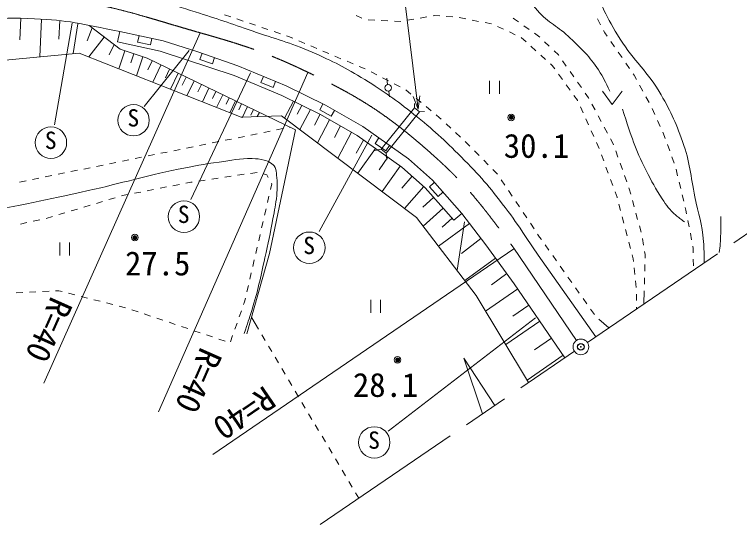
# Model space of a CAD drawing. Units: millimetres, scale not verified. Extents: x 40000 to 680000, y 20000 to 380000.
# Drawn here: x 515651 to 570946, y 273589 to 312467 of the extents above; entities that cross this region are included whole.
import ezdxf
from ezdxf.enums import TextEntityAlignment as Align

# ---------------------------------------------------------------- set-up
doc = ezdxf.new("R2010")
doc.units = ezdxf.units.MM
doc.header["$LTSCALE"] = 1000
doc.header["$PDMODE"] = 32
doc.header["$PDSIZE"] = 500
doc.linetypes.add('CHAIN', pattern=[18.5, 12, -1.5, 3.5, -1.5])
for name, color, linetype, lineweight in [('M-BGD', 7, 'Continuous', 13), ('M-BGD-HTXT', 7, 'Continuous', 13), ('M-BGD-OTRS1', 7, 'Continuous', 13), ('M-BMK', 2, 'CHAIN', 13), ('M-BMK-SRVR', 3, 'Continuous', 13), ('M-STR-HTXT', 7, 'Continuous', 13)]:
    doc.layers.add(name, color=color, linetype=linetype, lineweight=lineweight)
doc.layers.add('M-OTRS', color=6, linetype='Continuous')
doc.styles.add('ＭＳ ゴシック', font='')
doc.styles.get('ＭＳ ゴシック').set_extended_font_data('MS Gothic')

msp = doc.modelspace()

# ---------------------------------------------------------------- linework, layer by layer
at = {"layer": 'M-BGD'}
for p, q in [((532142, 312291), (531668, 312451)), ((516136, 312177), (516062, 310545)), ((517709, 312118), (517578, 309245)), ((519107, 312004), (519043, 310582)), ((533089, 311969), (532616, 312130)), ((541697, 312391), (542150, 312180)), ((542623, 312052), (543123, 312030)), ((543622, 312009), (544122, 311987)), ((544622, 311966), (545121, 311944)), ((545614, 312024), (546107, 312110)), ((546599, 312196), (547092, 312281)), ((547585, 312367), (547687, 312385)), ((547687, 312385), (548082, 312358)), ((548581, 312325), (549080, 312293)), ((549576, 312237), (550066, 312140)), ((550557, 312043), (551047, 311946)), ((553785, 312124), (553690, 312192)), ((554097, 311902), (553785, 312124)), ((560120, 312133), (560353, 311690)), ((520491, 311765), (520120, 309487)), ((521574, 311451), (521181, 310458)), ((521345, 311626), (523701, 309826)), ((534036, 311647), (533562, 311808)), ((534982, 311325), (534509, 311486)), ((551538, 311849), (552029, 311752)), ((552488, 311560), (552941, 311348)), ((554913, 311323), (554505, 311613)), ((523685, 311168), (523515, 310386)), ((523685, 311168), (526980, 310451)), ((525151, 310849), (525044, 310360)), ((535929, 311003), (535456, 311164)), ((536561, 310788), (536402, 310842)), ((536867, 310659), (536561, 310788)), ((553394, 311137), (553847, 310925)), ((555627, 310816), (555320, 311033)), ((555716, 310730), (555627, 310816)), ((560585, 311247), (560676, 311073)), ((560676, 311073), (560849, 310823)), ((522492, 310750), (521332, 309232)), ((525044, 310360), (526021, 310148)), ((526021, 310148), (526128, 310636)), ((526980, 310451), (529629, 309627)), ((537788, 310269), (537328, 310464)), ((554298, 310711), (554670, 310377)), ((556441, 310041), (556079, 310385)), ((561133, 310412), (561418, 310001)), ((523251, 310170), (522865, 309384)), ((524069, 309701), (523603, 308331)), ((523701, 309826), (525758, 309126)), ((538709, 309879), (538249, 310074)), ((539630, 309489), (539169, 309684)), ((555042, 310043), (555414, 309709)), ((557129, 309386), (556803, 309696)), ((508540, 308386), (520579, 309530)), ((520579, 309530), (532928, 304633)), ((524754, 309468), (524520, 308783)), ((525438, 309235), (524949, 307797)), ((525758, 309126), (537084, 303686)), ((529629, 309627), (532683, 308560)), ((529963, 309510), (529798, 309038)), ((530742, 308708), (530907, 309180)), ((540551, 309100), (540090, 309294)), ((555786, 309375), (556158, 309041)), ((557158, 309345), (557129, 309386)), ((561702, 309590), (561986, 309178)), ((526138, 308944), (525809, 308259)), ((526822, 308615), (526193, 307304)), ((529798, 309038), (530742, 308708)), ((532683, 308560), (536370, 307030)), ((541472, 308710), (541011, 308905)), ((556530, 308707), (556665, 308586)), ((556665, 308586), (556852, 308327)), ((557733, 308527), (557446, 308936)), ((562271, 308767), (562555, 308356)), ((527478, 308300), (527163, 307645)), ((542393, 308320), (541932, 308515)), ((543285, 307870), (542842, 308101)), ((558309, 307710), (558021, 308118)), ((528133, 307985), (527548, 306767)), ((528742, 307693), (528450, 307083)), ((534640, 307748), (534448, 307286)), ((544172, 307408), (543729, 307639)), ((544112, 307124), (544038, 307624)), ((557146, 307923), (557439, 307518)), ((562840, 307945), (562905, 307850)), ((562905, 307850), (563090, 307512)), ((529352, 307400), (528807, 306267)), ((529918, 307128), (529646, 306561)), ((534448, 307286), (535372, 306903)), ((535372, 306903), (535563, 307365)), ((536370, 307030), (539374, 305544)), ((545059, 306947), (544616, 307178)), ((551884, 307423), (551884, 306423)), ((552634, 306423), (552634, 307423)), ((557732, 307113), (558026, 306708)), ((558885, 306892), (558597, 307301)), ((563330, 307074), (563569, 306635)), ((530484, 306856), (529978, 305803)), ((531011, 306603), (530758, 306076)), ((531537, 306350), (531067, 305371)), ((544192, 306630), (544258, 306182)), ((545889, 306398), (545502, 306715)), ((559440, 306103), (559172, 306483)), ((560489, 306615), (561239, 305615)), ((561239, 305615), (561989, 306615)), ((532027, 306115), (531792, 305625)), ((532517, 305880), (532079, 304969)), ((536935, 305858), (536251, 304569)), ((546663, 305764), (546276, 306081)), ((558319, 306303), (558579, 305945)), ((558579, 305945), (558602, 305892)), ((559457, 306072), (559440, 306103)), ((563809, 306196), (564049, 305757)), ((532972, 305661), (532753, 305206)), ((533427, 305442), (533016, 304587)), ((537576, 305540), (537218, 304865)), ((539165, 305633), (538929, 305192)), ((539374, 305544), (542217, 303924)), ((547436, 305130), (547049, 305447)), ((558807, 305436), (559011, 304980)), ((559929, 305190), (559693, 305631)), ((564274, 305311), (564478, 304855)), ((532928, 304633), (536006, 304754)), ((533878, 305226), (533672, 304798)), ((534328, 305009), (534171, 304682)), ((546322, 296993), (536006, 304754)), ((538218, 305223), (537408, 303699)), ((538961, 304858), (538528, 304042)), ((538929, 305192), (539811, 304720)), ((539811, 304720), (540047, 305161)), ((548049, 304628), (547823, 304814)), ((560401, 304309), (560165, 304750)), ((539681, 304448), (538748, 302691)), ((548201, 304487), (548049, 304628)), ((548932, 303804), (548566, 304145)), ((559216, 304524), (559420, 304067)), ((564683, 304399), (564887, 303942)), ((537084, 303686), (535103, 294236)), ((535639, 303666), (536129, 303765)), ((536619, 303864), (536685, 303877)), ((540515, 303973), (540045, 303088)), ((542217, 303924), (545689, 301459)), ((559625, 303611), (559829, 303155)), ((560873, 303427), (560637, 303868)), ((532698, 303073), (533188, 303172)), ((533678, 303271), (534169, 303370)), ((534659, 303469), (535149, 303567)), ((541341, 303485), (540300, 301524)), ((543443, 303054), (543153, 302646)), ((549663, 303122), (549297, 303463)), ((565091, 303486), (565231, 303174)), ((565231, 303174), (565284, 303025)), ((529757, 302480), (530248, 302579)), ((530738, 302678), (531228, 302776)), ((531718, 302875), (532208, 302974)), ((542281, 302898), (541702, 301904)), ((543153, 302646), (543969, 302067)), ((543969, 302067), (544258, 302475)), ((550230, 302592), (550028, 302781)), ((550387, 302432), (550230, 302592)), ((560033, 302698), (560238, 302242)), ((561306, 302619), (561109, 302987)), ((561334, 302541), (561306, 302619)), ((565453, 302554), (565621, 302083)), ((526817, 301886), (527307, 301985)), ((527797, 302084), (528287, 302183)), ((528777, 302282), (529267, 302381)), ((543186, 302255), (541843, 300363)), ((551086, 301718), (550737, 302075)), ((561672, 301600), (561503, 302070)), ((523876, 301291), (524366, 301391)), ((524856, 301491), (525346, 301590)), ((525836, 301689), (526327, 301788)), ((544132, 301583), (543460, 300637)), ((545689, 301459), (547532, 299827)), ((551786, 301003), (551436, 301361)), ((560417, 301775), (560590, 301306)), ((565789, 301612), (565957, 301142)), ((521917, 300890), (522407, 300990)), ((522897, 301090), (523387, 301190)), ((545078, 300911), (543698, 298968)), ((560763, 300837), (560936, 300368)), ((562010, 300659), (561841, 301129)), ((518978, 300288), (519468, 300388)), ((519958, 300489), (520447, 300589)), ((520937, 300689), (521427, 300789)), ((532671, 300210), (533165, 300284)), ((533660, 300358), (534155, 300431)), ((534635, 300313), (534887, 300236)), ((552484, 300290), (552136, 300646)), ((552485, 300288), (552484, 300290)), ((566111, 300667), (566227, 300180)), ((516039, 299687), (516529, 299787)), ((517019, 299887), (517508, 299988)), ((517998, 300088), (518488, 300188)), ((529704, 299768), (530198, 299842)), ((530693, 299916), (531187, 299989)), ((531682, 300063), (532176, 300137)), ((534887, 300236), (535006, 300032)), ((545980, 300133), (545190, 299240)), ((547532, 299827), (549761, 297307)), ((553043, 299458), (552764, 299873)), ((561109, 299899), (561282, 299430)), ((562348, 299717), (562179, 300188)), ((526754, 299223), (527245, 299318)), ((527736, 299414), (528227, 299509)), ((528717, 299604), (529091, 299677)), ((529091, 299677), (529209, 299695)), ((535275, 299568), (535171, 299116)), ((535257, 299599), (535275, 299568)), ((546873, 299343), (545404, 297684)), ((547669, 299671), (547295, 299340)), ((547295, 299340), (547958, 298591)), ((562542, 299179), (562517, 299247)), ((562654, 298766), (562542, 299179)), ((566343, 299694), (566460, 299208)), ((523810, 298645), (523857, 298659)), ((523857, 298659), (524300, 298745)), ((524791, 298841), (525282, 298936)), ((525773, 299032), (526263, 299127)), ((535059, 298629), (534947, 298141)), ((547958, 298591), (548332, 298923)), ((553600, 298628), (553321, 299043)), ((561456, 298961), (561608, 298549)), ((566576, 298721), (566692, 298235)), ((521895, 298071), (522374, 298214)), ((522853, 298358), (523332, 298502)), ((547617, 298524), (546787, 297790)), ((554158, 297798), (553879, 298213)), ((561608, 298549), (561623, 298490)), ((562917, 297801), (562785, 298284)), ((519979, 297496), (520458, 297640)), ((520937, 297783), (521416, 297927)), ((534835, 297654), (534723, 297167)), ((548351, 297694), (546821, 296341)), ((561750, 298006), (561876, 297523)), ((566808, 297749), (566855, 297552)), ((566855, 297552), (566911, 297260)), ((518063, 296921), (518542, 297065)), ((519021, 297209), (519500, 297352)), ((550866, 291057), (546322, 296993)), ((549761, 297307), (549162, 296777)), ((549761, 297307), (551603, 294899)), ((554715, 296968), (554437, 297383)), ((562003, 297039), (562130, 296555)), ((563179, 296836), (563048, 297319)), ((516110, 296494), (516598, 296600)), ((517087, 296707), (517575, 296813)), ((534610, 296679), (534498, 296192)), ((550351, 296537), (547992, 294811)), ((549028, 296929), (548263, 296253)), ((549970, 296652), (549402, 292969)), ((555273, 296138), (554994, 296553)), ((567006, 296769), (567101, 296278)), ((562257, 296072), (562383, 295588)), ((563442, 295872), (563311, 296354)), ((534386, 295705), (534274, 295218)), ((551230, 295387), (549750, 294255)), ((554674, 295474), (555593, 294121)), ((555702, 295499), (555552, 295723)), ((555835, 295311), (555702, 295499)), ((563628, 294890), (563544, 295383)), ((567197, 295787), (567292, 295296)), ((519104, 295088), (519104, 294088)), ((519854, 294088), (519854, 295088)), ((534162, 294730), (534050, 294243)), ((551603, 294899), (553772, 291935)), ((556413, 294495), (556124, 294903)), ((562510, 295104), (562637, 294621)), ((567387, 294805), (567418, 294641)), ((535103, 294236), (533369, 288131)), ((563749, 294175), (563711, 294397)), ((563742, 293900), (563749, 294175)), ((567418, 294641), (567421, 294308)), ((533938, 293756), (533826, 293269)), ((552341, 293891), (550005, 292181)), ((555593, 294121), (559988, 287904)), ((556991, 293679), (556702, 294087)), ((562763, 294137), (562841, 293842)), ((562841, 293842), (562860, 293648)), ((567424, 293808), (567427, 293308)), ((557569, 292862), (557280, 293271)), ((562911, 293150), (562961, 292653)), ((563717, 292900), (563730, 293400)), ((533713, 292781), (533601, 292294)), ((553195, 292723), (552027, 291868)), ((558147, 292046), (557858, 292454)), ((563012, 292155), (563062, 291658)), ((563691, 291901), (563704, 292400)), ((533489, 291807), (533377, 291320)), ((554038, 291546), (551583, 289864)), ((553772, 291935), (557632, 286300)), ((558725, 291230), (558436, 291638)), ((516286, 291274), (515786, 291251)), ((517285, 291320), (516785, 291297)), ((518284, 291367), (517784, 291344)), ((519029, 291401), (518783, 291390)), ((519275, 291339), (519029, 291401)), ((520245, 291095), (519760, 291217)), ((521214, 290850), (520730, 290972)), ((554860, 284412), (550866, 291057)), ((563080, 291159), (563087, 290659)), ((563653, 290401), (563679, 291401)), ((522184, 290606), (521699, 290728)), ((523154, 290361), (522669, 290483)), ((533203, 290564), (533128, 290352)), ((533265, 290832), (533203, 290564)), ((542820, 290726), (542820, 289726)), ((543570, 289726), (543570, 290726)), ((554879, 290318), (553651, 289477)), ((559302, 290414), (559014, 290822)), ((524123, 290117), (523639, 290239)), ((525072, 289801), (524598, 289960)), ((532960, 289881), (532793, 289410)), ((559880, 289598), (559591, 290006)), ((563093, 290159), (563095, 290021)), ((526020, 289482), (525546, 289641)), ((526967, 289162), (526494, 289322)), ((533749, 289346), (534259, 288485)), ((560969, 288573), (560221, 289236)), ((527915, 288843), (527441, 289003)), ((528863, 288524), (528389, 288684)), ((532625, 288939), (532457, 288468)), ((555720, 289090), (553119, 287309)), ((529811, 288205), (529337, 288364)), ((530758, 287885), (530284, 288045)), ((531706, 287566), (531232, 287726)), ((532289, 287997), (532122, 287526)), ((534514, 288055), (534769, 287625)), ((556611, 287790), (555310, 286899)), ((535024, 287195), (535279, 286765)), ((557502, 286489), (554746, 284601)), ((535534, 286335), (535789, 285905)), ((552297, 282666), (549922, 286277)), ((549922, 286277), (551343, 282016)), ((536044, 285475), (536299, 285045)), ((536554, 284615), (536809, 284184)), ((537064, 283754), (537319, 283324)), ((537574, 282894), (537829, 282464)), ((538084, 282034), (538339, 281604)), ((538594, 281174), (538849, 280744)), ((539104, 280314), (539359, 279883)), ((539614, 279453), (539869, 279023)), ((540124, 278593), (540379, 278163)), ((540634, 277733), (540889, 277303)), ((541144, 276873), (541399, 276443)), ((541654, 276013), (541906, 275588))]:
    msp.add_line(p, q, dxfattribs=at)
for points in [[(523515, 310386), (526769, 309678), (532403, 307810), (536039, 306301), (538999, 304837), (541787, 303249), (545190, 300831)], [(545190, 300831), (546965, 299260), (549162, 296777)]]:
    msp.add_lwpolyline(points, dxfattribs=at)
for centre, radius in [((544157, 306878), 250), ((553535, 304620), 150), ((553535, 304620), 120), ((553535, 304620), 90), ((553535, 304620), 60), ((553535, 304620), 30), ((553535, 304620), 20), ((524830, 295461), 150), ((524830, 295461), 120), ((524830, 295461), 90), ((524830, 295461), 60), ((524830, 295461), 30), ((524830, 295461), 20), ((544867, 286138), 150), ((544867, 286138), 120), ((544867, 286138), 90), ((544867, 286138), 60), ((544867, 286138), 30), ((544867, 286138), 20)]:
    msp.add_circle(centre, radius, dxfattribs=at)
for points, knots in [([(477916, 318173), (478399, 317950), (478658, 317848), (479160, 317850), (479740, 317852), (480021, 318131), (480565, 318335), (481736, 318774), (482363, 319091), (483521, 319562), (485021, 320173), (485831, 320597), (487366, 321113), (490636, 322213), (492502, 322748), (495869, 323502), (499206, 324249), (501111, 324577), (504520, 324847), (507124, 325053), (508604, 324996), (511207, 324774), (514735, 324473), (516675, 323964), (520140, 323238), (523752, 322483), (525822, 322135), (529281, 320849), (530287, 320475), (530790, 320119), (531716, 319577), (532995, 318828), (533456, 318011), (534769, 317323), (535608, 316883), (536120, 316651), (537059, 316523), (537799, 316423), (538263, 316518), (538949, 316814), (539532, 317066), (539682, 317480), (540143, 317916), (540517, 318270), (540663, 318546), (541091, 318832), (541690, 319231), (542086, 319382), (542782, 319564), (543652, 319792), (544165, 319800), (545054, 319930), (546448, 320134), (547225, 320325), (548632, 320389), (549370, 320423), (549806, 320505), (550522, 320325), (550955, 320216), (551206, 320116), (551556, 319840), (552081, 319426), (552311, 319098), (552639, 318515), (553253, 317424), (553276, 316662), (553822, 315535), (554375, 314393), (554701, 313732), (555530, 312773), (556367, 311804), (557131, 311567), (558038, 310665), (558934, 309773), (559509, 309312), (560184, 308243), (560569, 307632), (560716, 307381), (561056, 306612)], [0, 0, 0, 0, 1, 1, 1, 2, 2, 2, 3, 3, 3, 4, 4, 4, 5, 5, 5, 6, 6, 6, 7, 7, 7, 8, 8, 8, 9, 9, 9, 10, 10, 10, 11, 11, 11, 12, 12, 12, 13, 13, 13, 14, 14, 14, 15, 15, 15, 16, 16, 16, 17, 17, 17, 18, 18, 18, 19, 19, 19, 20, 20, 20, 21, 21, 21, 22, 22, 22, 23, 23, 23, 24, 24, 24, 25, 25, 25, 26, 26, 26, 26]), ([(558593, 319140), (558978, 317301), (559119, 316713), (559643, 315215), (560257, 313463), (560696, 312501), (561644, 310906), (562711, 309112), (563731, 308387), (564807, 306599), (565656, 305186), (566048, 304333), (566606, 302782), (567178, 301191), (567203, 300212), (567543, 298555), (567813, 297233), (568097, 296508), (568197, 295162), (568244, 294527), (568264, 294290), (568251, 293533)], [0, 0, 0, 0, 1, 1, 1, 2, 2, 2, 3, 3, 3, 4, 4, 4, 5, 5, 5, 6, 6, 6, 7, 7, 7, 7]), ([(503742, 313580), (504413, 313797), (504605, 313849), (505164, 314001), (506207, 314284), (506807, 314388), (507871, 314576), (509286, 314825), (510083, 314944), (511509, 315116), (512793, 315271), (513516, 315387), (514808, 315382), (516595, 315376), (517593, 315208), (519364, 314970), (521252, 314717), (522314, 314579), (524174, 314165), (526260, 313699), (527395, 313297), (529438, 312668), (531148, 312142), (532089, 311796), (533781, 311214), (535576, 310597), (536619, 310345), (538361, 309591), (539977, 308891), (540855, 308423), (542359, 307507), (543894, 306573), (544716, 305979), (546119, 304856), (547599, 303670), (548386, 302948), (549726, 301606), (551134, 300196), (551875, 299348), (553070, 297753), (553723, 296882), (553952, 296575), (554674, 295474)], [0, 0, 0, 0, 1, 1, 1, 2, 2, 2, 3, 3, 3, 4, 4, 4, 5, 5, 5, 6, 6, 6, 7, 7, 7, 8, 8, 8, 9, 9, 9, 10, 10, 10, 11, 11, 11, 12, 12, 12, 13, 13, 13, 14, 14, 14, 14]), ([(502860, 310263), (503941, 310596), (504246, 310677), (505143, 310910), (506703, 311314), (507592, 311492), (509184, 311744), (510705, 311985), (511571, 312037), (513109, 312108), (514698, 312180), (515592, 312212), (517180, 312144), (519747, 312034), (520690, 311773), (523685, 311168)], [0, 0, 0, 0, 1, 1, 1, 2, 2, 2, 3, 3, 3, 4, 4, 4, 5, 5, 5, 5]), ([(562025, 305243), (562761, 303027), (562931, 302307), (563826, 300566), (564268, 299708), (564519, 299226), (565044, 298417), (565388, 297887), (565611, 297597), (566086, 297181), (566329, 296967), (566426, 296884), (566740, 296672)], [0, 0, 0, 0, 1, 1, 1, 2, 2, 2, 3, 3, 3, 4, 4, 4, 4]), ([(512218, 297186), (516596, 298039), (517747, 298251), (521268, 299040), (523960, 299643), (525438, 300117), (528142, 300665), (529358, 300911), (530037, 301069), (531268, 301222), (532244, 301344), (532791, 301514), (533774, 301478), (534136, 301465), (534346, 301464), (534693, 301363), (534888, 301306), (535009, 301286), (535174, 301169), (535336, 301055), (535445, 300984), (535526, 300803), (535621, 300592), (535620, 300452), (535641, 300222), (535696, 299618), (535715, 299273), (535650, 298671), (535574, 297966), (535487, 297576), (535357, 296879), (535141, 295719), (535014, 295071), (534754, 293921), (534397, 292341), (534230, 291445), (533745, 289900), (533530, 289213), (533459, 288977), (533160, 288153)], [0, 0, 0, 0, 1, 1, 1, 2, 2, 2, 3, 3, 3, 4, 4, 4, 5, 5, 5, 6, 6, 6, 7, 7, 7, 8, 8, 8, 9, 9, 9, 10, 10, 10, 11, 11, 11, 12, 12, 12, 13, 13, 13, 13]), ([(569516, 297066), (569535, 296459), (569530, 296283), (569516, 295782), (569498, 295163), (569466, 294804), (569404, 294318)], [0, 0, 0, 0, 1, 1, 1, 2, 2, 2, 2])]:
    msp.add_open_spline(points, degree=3, knots=knots, dxfattribs=at)
for p in [(553535, 304620), (524830, 295461), (544867, 286138)]:
    msp.add_point(p, dxfattribs=at)
at = {"layer": 'M-BGD-HTXT'}
for p, q in [((520053, 311814), (518705, 304052)), ((528969, 309714), (525553, 305449)), ((533639, 308033), (529089, 298354)), ((542916, 303276), (538896, 295935)), ((555390, 289347), (544161, 280707))]:
    msp.add_line(p, q, dxfattribs=at)
for centre in [(524729, 304409), (518429, 302700), (528570, 297057), (538138, 294686), (543086, 279843)]:
    msp.add_circle(centre, 1200, dxfattribs=at)
at = {"layer": 'M-BGD-OTRS1'}
for p, q in [((543618, 302209), (546159, 305354)), ((546159, 305354), (546158, 305690)), ((546548, 305040), (546159, 305354)), ((544006, 301895), (546548, 305040)), ((546548, 305040), (546909, 305063)), ((543618, 302209), (543129, 302102)), ((543618, 302209), (544006, 301895)), ((544006, 301895), (544048, 301422))]:
    msp.add_line(p, q, dxfattribs=at)
at = {"layer": 'M-BMK'}
for p, q in [((559346, 287467), (575330, 298355)), ((553735, 294650), (558512, 287625)), ((538972, 273589), (558354, 286792))]:
    msp.add_line(p, q, dxfattribs=at)
msp.add_open_spline([(504084, 312117), (509693, 313457), (511939, 313992), (517036, 313787), (522151, 313582), (524930, 312454), (529856, 311060), (533132, 310132), (534971, 309534), (538040, 308058), (541799, 306251), (543855, 304990), (547001, 302252), (549993, 299647), (551011, 298316), (553735, 294650)], degree=3, knots=[0, 0, 0, 0, 1, 1, 1, 2, 2, 2, 3, 3, 3, 4, 4, 4, 5, 5, 5, 5], dxfattribs=at)
at = {"layer": 'M-BMK-SRVR'}
msp.add_circle((558850, 287129), 600, dxfattribs=at)
at = {"layer": 'M-OTRS'}
msp.add_point((558850, 287129), dxfattribs=at)
at = {"layer": 'M-STR-HTXT'}
for p, q in [((546438, 305249), (542502, 337500)), ((529801, 311060), (517876, 284354)), ((538022, 308052), (526634, 282181)), ((546438, 305249), (546069, 306211)), ((546438, 305249), (546565, 306272)), ((553725, 294597), (530770, 278929))]:
    msp.add_line(p, q, dxfattribs=at)

# ---------------------------------------------------------------- texts
at = {"layer": 'M-BGD', "style": 'ＭＳ ゴシック'}
for s, p in [('30.1', (555464, 302457)), ('27.5', (526574, 293494)), ('28.1', (543954, 284232))]:
    msp.add_text(s, height=1833, dxfattribs=at).set_placement(p, align=Align.MIDDLE_CENTER)
at = {"layer": 'M-BGD-HTXT', "style": 'ＭＳ ゴシック'}
for p in [(524265, 305247), (517965, 303537), (528106, 297895), (537674, 295523), (542622, 280680)]:
    msp.add_text('S', height=1320, dxfattribs=at).set_placement(p, align=Align.TOP_LEFT)
at = {"layer": 'M-STR-HTXT', "style": 'ＭＳ ゴシック'}
for rotation, p in [(245.938, (516943, 289014)), (246.242, (528356, 285140)), (214.315, (532350, 283281))]:
    msp.add_text('R=40', height=1833, rotation=rotation, dxfattribs=at).set_placement(p, align=Align.BOTTOM_CENTER)

doc.saveas('drawing.dxf')
